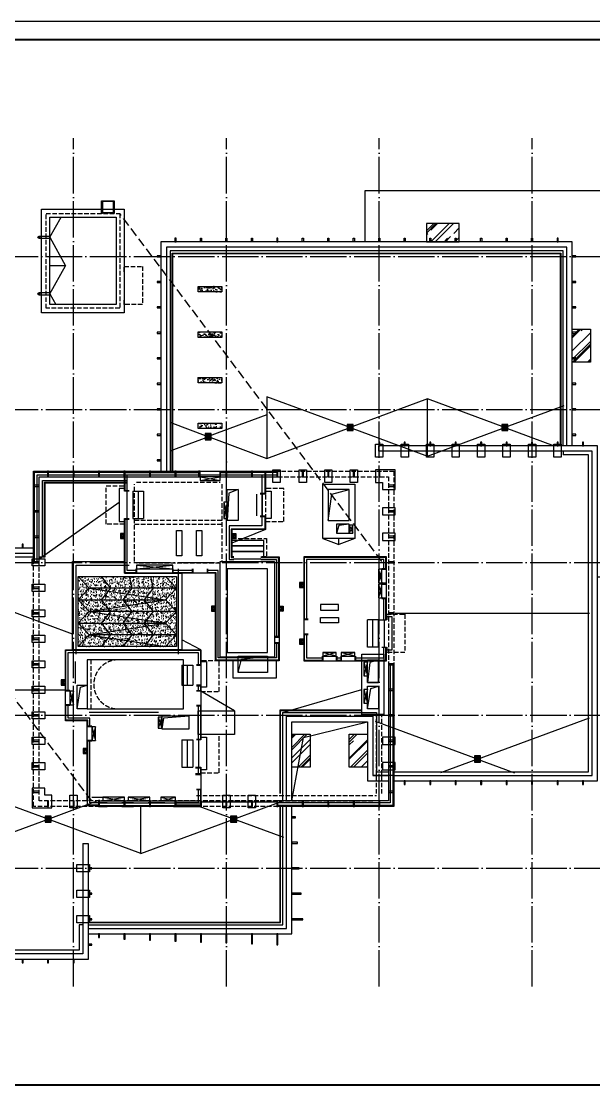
# Model space of a CAD drawing. Extents: x -186750 to 855523, y -12902 to 560425.
# Drawn here: x 13935 to 45377, y 284576 to 343500 of the extents above; entities that cross this region are included whole.
import ezdxf
from ezdxf.xclip import XClip

# ---------------------------------------------------------------- set-up
doc = ezdxf.new("R2010")
doc.units = 0
doc.header["$LTSCALE"] = 1000
doc.header["$MEASUREMENT"] = 0
doc.header["$XCLIPFRAME"] = 0
for name, pattern in [('10#楼幕墙$0$109-34 轴网$0$L1$0$$AUDIT_BAD_LTYPE1', [0]), ('10#楼幕墙$0$DASH', [0.35, 0.25, -0.1]), ('104-10 轴网$0$DOTE', [2.42, 2, -0.2, 0.02, -0.2]), ('X-104 8#10#平面$0$109-34 轴网$0$L1$0$$AUDIT_BAD_LTYPE1', [0]), ('X-104 8#10#平面$0$DASH', [0.35, 0.25, -0.1]), ('三跑梯-奇数F顶层$0$DASH', [0.35, 0.25, -0.1])]:
    doc.linetypes.add(name, pattern=pattern)
for name, color, linetype, plot in [('10#楼幕墙$0$04-不打印_辅助线', 165, 'Continuous', False), ('X-104 8#10#平面$0$04-不打印_辅助线', 165, 'Continuous', False), ('X-104 8#10#平面$0$DIM_MODI', 6, 'Continuous', False), ('三跑梯-奇数F顶层$0$04-不打印_辅助线', 165, 'Continuous', False)]:
    doc.layers.add(name, color=color, linetype=linetype, plot=plot)
for name, color, linetype in [('10#楼幕墙$0$10#楼幕墙$0$A-C_玻璃幕墙', 140, 'Continuous'), ('10#楼幕墙$0$A-C_玻璃幕墙', 140, 'Continuous'), ('10#楼幕墙$0$A-O_屋面', 252, 'Continuous'), ('10#楼幕墙$0$A-金属背板', 30, 'Continuous'), ('10#楼幕墙$0$EH_石材', 116, 'Continuous'), ('104-10 轴网$0$A_AXIS-轴线', 252, '104-10 轴网$0$DOTE'), ('X-104 8#10#平面$0$00-图签', 7, 'Continuous'), ('X-104 8#10#平面$0$00-图纸会审附图', 1, 'Continuous'), ('X-104 8#10#平面$0$01-标注_尺寸', 124, 'Continuous'), ('X-104 8#10#平面$0$05-填充_156', 156, 'Continuous'), ('X-104 8#10#平面$0$A-C_玻璃幕墙', 252, 'Continuous'), ('X-104 8#10#平面$0$A-E_栏杆', 252, 'Continuous'), ('X-104 8#10#平面$0$A-E_楼梯', 252, 'Continuous'), ('X-104 8#10#平面$0$A-O_分水线', 127, 'Continuous'), ('X-104 8#10#平面$0$A-O_屋面', 201, 'Continuous'), ('X-104 8#10#平面$0$A-O_散水', 134, 'Continuous'), ('X-104 8#10#平面$0$A-SUR_保温', 222, 'Continuous'), ('X-104 8#10#平面$0$A-SUR_看线', 252, 'Continuous'), ('X-104 8#10#平面$0$A-TECH_暖通', 162, 'Continuous'), ('X-104 8#10#平面$0$A-TECH_结构', 252, 'Continuous'), ('X-104 8#10#平面$0$A_STR-砌块墙', 121, 'Continuous'), ('X-104 8#10#平面$0$D_铝板', 181, 'Continuous'), ('X-104 8#10#平面$0$E-墙面分格', 252, 'Continuous'), ('X-104 8#10#平面$0$EH_玻璃', 252, 'Continuous'), ('X-104 8#10#平面$0$EH_石材', 116, 'Continuous'), ('X-104 8#10#平面$0$图例', 7, 'Continuous')]:
    doc.layers.add(name, color=color, linetype=linetype)
pattern_1 = [(230, (-1e-10, 59400), (-364.36934, 31.87817), [38.1, -419.1]), (175, (-1e-10, 59400), (70.48565, -382.1133), [30.48, -335.28]), (280.451, (-30.36, 59402.66), (-293.885, -350.23338), [32.38, -356.18]), (226.1842, (-1e-10, 59298.4), (-542.1581, 84.08466), [57.15, -628.65]), (276.6356, (-45.2, 59305.4), (-474.8085, -494.8511), [48.57, -534.27]), (171.184, (-1e-10, 59298.4), (-474.8092, -494.8502), [45.72, -502.92]), (201, (-50.8, 59323.8), (-303.22976, 204.53104), [38.1, -419.1]), (146, (-50.8, 59323.8), (-123.60406, -368.37593), [30.48, -335.28]), (251.4514, (-76.07, 59340.84), (-426.833, -163.8457), [32.38, -356.18]), (217.5, (-1e-10, 59400), (-6.177207, -169.11008), [0, -331.216, 0, -340.36, 0, -336.55]), (187.5, (-1e-10, 59400), (-133.63933, -200.36115), [0, -194.056, 0, -323.596, 0, -128.27]), (147.5, (113.28, 59400), (-271.18119, 11.45749), [0, -127, 0, -396.24, 0, -525.78]), (137.5, (164.08, 59400), (-296.25836, -50.85298), [0, -165.1, 0, -263.144, 0, -373.38])]

# ---------------------------------------------------------------- blocks, each defined once
blk = doc.blocks.new('*U441')
at = {"layer": '10#楼幕墙$0$10#楼幕墙$0$A-C_玻璃幕墙'}
blk.add_line((-25, -25), (25, 25), dxfattribs=at)
blk = doc.blocks.new('*U442')
at = {"layer": '10#楼幕墙$0$EH_石材', "color": 0, "linetype": 'ByBlock', "lineweight": -2, "transparency": 16777216}
for p in [(0, 0), (50, 0), (100, 0), (150, 0), (200, 0), (250, 0), (300, 0), (350, 0), (400, 0), (450, 0), (500, 0), (550, 0), (600, 0), (650, 0), (700, 0), (750, 0), (800, 0), (850, 0), (900, 0), (950, 0), (1000, 0), (1050, 0), (1100, 0), (1150, 0), (1200, 0), (1250, 0), (1300, 0)]:
    blk.add_blockref('*U441', p, dxfattribs=at)
blk = doc.blocks.new('*U443')
at = {"layer": '10#楼幕墙$0$10#楼幕墙$0$A-C_玻璃幕墙'}
blk.add_line((-25, -25), (25, 25), dxfattribs=at)
blk = doc.blocks.new('*U444')
at = {"layer": '10#楼幕墙$0$EH_石材', "color": 0, "linetype": 'ByBlock', "lineweight": -2, "transparency": 16777216}
for p in [(0, 0), (50, 0), (100, 0), (150, 0), (200, 0), (250, 0), (300, 0), (350, 0), (400, 0), (450, 0), (500, 0), (550, 0), (600, 0), (650, 0), (700, 0), (750, 0), (800, 0), (850, 0), (900, 0), (950, 0), (1000, 0), (1050, 0), (1100, 0), (1150, 0), (1200, 0), (1250, 0), (1300, 0)]:
    blk.add_blockref('*U443', p, dxfattribs=at)
blk = doc.blocks.new('*U445')
at = {"layer": '10#楼幕墙$0$10#楼幕墙$0$A-C_玻璃幕墙'}
blk.add_line((-25, -25), (25, 25), dxfattribs=at)
blk = doc.blocks.new('*U446')
at = {"layer": '10#楼幕墙$0$EH_石材', "color": 0, "linetype": 'ByBlock', "lineweight": -2, "transparency": 16777216}
for p in [(0, 0), (50, 0), (100, 0), (150, 0), (200, 0), (250, 0), (300, 0), (350, 0), (400, 0), (450, 0), (500, 0), (550, 0), (600, 0), (650, 0), (700, 0), (750, 0), (800, 0), (850, 0), (900, 0), (950, 0), (1000, 0), (1050, 0), (1100, 0), (1150, 0), (1200, 0), (1250, 0), (1300, 0)]:
    blk.add_blockref('*U445', p, dxfattribs=at)
blk = doc.blocks.new('10#楼幕墙')
at = {"layer": '10#楼幕墙$0$04-不打印_辅助线'}
blk.add_lwpolyline([(-18550, 284100), (65550, 284100), (65550, 343500), (-18550, 343500)], close=True, dxfattribs=at)
at = {"layer": '10#楼幕墙$0$10#楼幕墙$0$A-C_玻璃幕墙'}
for p, q in [((23830, 300400), (18228, 300400)), ((18230, 300450), (23798, 300450))]:
    blk.add_line(p, q, dxfattribs=at)
at = {"layer": '10#楼幕墙$0$A-C_玻璃幕墙'}
for p, q in [((24850, 318500), (24850, 318800)), ((24880, 318500), (24880, 318800)), ((18230, 300700), (23800, 300700)), ((18230, 300600), (23800, 300600)), ((18230, 300400), (18645, 300400)), ((19455, 300400), (20095, 300400))]:
    blk.add_line(p, q, dxfattribs=at)
for points in [[(22370, 331600), (22370, 331400), (22430, 331400), (22430, 331600)], [(23830, 331400), (23770, 331400), (23770, 331600), (23830, 331600)], [(25230, 331400), (25170, 331400), (25170, 331600), (25230, 331600)], [(26630, 331400), (26570, 331400), (26570, 331600), (26630, 331600)], [(28030, 331600), (27970, 331600), (27970, 331400), (28030, 331400)], [(29430, 331400), (29370, 331400), (29370, 331600), (29430, 331600)], [(30830, 331400), (30770, 331400), (30770, 331600), (30830, 331600)], [(32230, 331400), (32170, 331400), (32170, 331600), (32230, 331600)], [(33630, 331400), (33570, 331400), (33570, 331600), (33630, 331600)], [(35030, 331400), (34970, 331400), (34970, 331600), (35030, 331600)], [(36430, 331400), (36370, 331400), (36370, 331600), (36430, 331600)], [(37830, 331400), (37770, 331400), (37770, 331600), (37830, 331600)], [(39230, 331400), (39170, 331400), (39170, 331600), (39230, 331600)], [(40630, 331400), (40570, 331400), (40570, 331600), (40630, 331600)], [(42030, 331400), (41970, 331400), (41970, 331600), (42030, 331600)], [(43370, 331400), (43430, 331400), (43430, 331600), (43370, 331600)], [(21600, 330630), (21400, 330630), (21400, 330570), (21600, 330570)], [(44200, 330570), (44400, 330570), (44400, 330630), (44200, 330630)], [(21600, 329230), (21400, 329230), (21400, 329170), (21600, 329170)], [(44200, 329170), (44400, 329170), (44400, 329230), (44200, 329230)], [(21600, 327830), (21400, 327830), (21400, 327770), (21600, 327770)], [(44200, 327770), (44400, 327770), (44400, 327830), (44200, 327830)], [(21600, 326430), (21400, 326430), (21400, 326370), (21600, 326370)], [(44200, 326370), (44400, 326370), (44400, 326430), (44200, 326430)], [(21600, 325030), (21400, 325030), (21400, 324970), (21600, 324970)], [(44200, 324970), (44400, 324970), (44400, 325030), (44200, 325030)], [(21600, 323630), (21400, 323630), (21400, 323570), (21600, 323570)], [(44200, 323570), (44400, 323570), (44400, 323630), (44200, 323630)], [(21600, 322230), (21400, 322230), (21400, 322170), (21600, 322170)], [(44200, 322170), (44400, 322170), (44400, 322230), (44200, 322230)], [(21600, 320830), (21400, 320830), (21400, 320770), (21600, 320770)], [(44200, 320770), (44400, 320770), (44400, 320830), (44200, 320830)], [(33570, 320200), (33630, 320200), (33630, 320400), (33570, 320400)], [(34970, 320200), (35030, 320200), (35030, 320400), (34970, 320400)], [(36370, 320200), (36430, 320200), (36430, 320400), (36370, 320400)], [(37770, 320200), (37830, 320200), (37830, 320400), (37770, 320400)], [(39170, 320200), (39230, 320200), (39230, 320400), (39170, 320400)], [(40570, 320200), (40630, 320200), (40630, 320400), (40570, 320400)], [(41970, 320200), (42030, 320200), (42030, 320400), (41970, 320400)], [(43370, 320200), (43430, 320200), (43430, 320400), (43370, 320400)], [(44770, 320200), (44830, 320200), (44830, 320400), (44770, 320400)], [(21600, 319430), (21400, 319430), (21400, 319370), (21600, 319370)], [(15370, 318500), (15430, 318500), (15430, 318800), (15370, 318800)], [(16770, 318500), (16830, 318500), (16830, 318800), (16770, 318800)], [(18170, 318500), (18230, 318500), (18230, 318800), (18170, 318800)], [(19570, 318500), (19630, 318500), (19630, 318800), (19570, 318800)], [(20970, 318500), (21030, 318500), (21030, 318800), (20970, 318800)], [(22370, 318500), (22430, 318500), (22430, 318800), (22370, 318800)], [(23670, 318500), (23749, 318500), (23749, 318800), (23670, 318800)], [(25170, 318500), (25230, 318500), (25230, 318800), (25170, 318800)], [(26570, 318500), (26630, 318500), (26630, 318800), (26570, 318800)], [(27970, 318500), (28030, 318500), (28030, 318800), (27970, 318800)], [(29370, 318500), (29430, 318500), (29430, 318800), (29370, 318800)], [(30770, 318500), (30830, 318500), (30830, 318800), (30770, 318800)], [(32170, 318500), (32230, 318500), (32230, 318800), (32170, 318800)], [(33570, 318500), (33630, 318500), (33630, 318800), (33570, 318800)], [(14900, 317970), (14900, 318030), (14600, 318030), (14600, 317970)], [(34400, 317970), (34400, 318030), (34100, 318030), (34100, 317970)], [(14900, 316570), (14900, 316630), (14600, 316630), (14600, 316570)], [(34400, 316570), (34400, 316630), (34100, 316630), (34100, 316570)], [(14030, 314600), (14030, 314800), (13970, 314800), (13970, 314600)], [(14900, 315170), (14900, 315230), (14600, 315230), (14600, 315170)], [(34400, 315170), (34400, 315230), (34100, 315230), (34100, 315170)], [(14900, 313770), (14900, 313830), (14600, 313830), (14600, 313770)], [(34400, 313770), (34400, 313830), (34100, 313830), (34100, 313770)], [(14900, 312370), (14900, 312430), (14600, 312430), (14600, 312370)], [(14900, 310970), (14900, 311030), (14600, 311030), (14600, 310970)], [(34400, 310970), (34400, 311030), (34100, 311030), (34100, 310970)], [(14900, 309570), (14900, 309630), (14600, 309630), (14600, 309570)], [(14900, 308170), (14900, 308230), (14600, 308230), (14600, 308170)], [(34400, 308170), (34400, 308230), (34100, 308230), (34100, 308170)], [(14900, 306770), (14900, 306830), (14600, 306830), (14600, 306770)], [(34400, 306770), (34400, 306830), (34100, 306830), (34100, 306770)], [(14900, 305370), (14900, 305430), (14600, 305430), (14600, 305370)], [(34400, 305370), (34400, 305430), (34100, 305430), (34100, 305370)], [(14900, 303970), (14900, 304030), (14600, 304030), (14600, 303970)], [(34400, 303970), (34400, 304030), (34100, 304030), (34100, 303970)], [(14900, 302570), (14900, 302630), (14600, 302630), (14600, 302570)], [(34400, 302570), (34400, 302630), (34100, 302630), (34100, 302570)], [(34970, 301600), (35030, 301600), (35030, 301800), (34970, 301800)], [(36370, 301600), (36430, 301600), (36430, 301800), (36370, 301800)], [(37770, 301600), (37830, 301600), (37830, 301800), (37770, 301800)], [(39170, 301600), (39230, 301600), (39230, 301800), (39170, 301800)], [(40570, 301600), (40630, 301600), (40630, 301800), (40570, 301800)], [(41970, 301600), (42030, 301600), (42030, 301800), (41970, 301800)], [(43370, 301600), (43430, 301600), (43430, 301800), (43370, 301800)], [(44770, 301600), (44830, 301600), (44830, 301800), (44770, 301800)], [(14900, 301170), (14900, 301230), (14600, 301230), (14600, 301170)], [(34400, 301170), (34400, 301230), (34100, 301230), (34100, 301170)], [(15370, 300400), (15430, 300400), (15430, 300700), (15370, 300700)], [(16770, 300400), (16830, 300400), (16830, 300700), (16770, 300700)], [(18170, 300400), (18230, 300400), (18230, 300700), (18170, 300700)], [(19570, 300400), (19630, 300400), (19630, 300700), (19570, 300700)], [(20970, 300400), (21030, 300400), (21030, 300700), (20970, 300700)], [(22370, 300400), (22430, 300400), (22430, 300700), (22370, 300700)], [(23770, 300400), (23830, 300400), (23830, 300700), (23770, 300700)], [(25170, 300400), (25230, 300400), (25230, 300700), (25170, 300700)], [(26570, 300400), (26630, 300400), (26630, 300700), (26570, 300700)], [(27970, 300400), (28030, 300400), (28030, 300700), (27970, 300700)], [(29370, 300400), (29430, 300400), (29430, 300700), (29370, 300700)], [(30770, 300400), (30830, 300400), (30830, 300700), (30770, 300700)], [(32170, 300400), (32230, 300400), (32230, 300700), (32170, 300700)], [(33569, 300400), (33629, 300400), (33629, 300700), (33569, 300700)], [(28800, 299770), (29000, 299770), (29000, 299830), (28800, 299830)], [(28800, 298370), (29100, 298370), (29100, 298430), (28800, 298430)], [(17600, 296970), (17800, 296970), (17800, 297030), (17600, 297030)], [(28800, 296970), (29200, 296970), (29200, 297030), (28800, 297030)], [(17600, 295570), (17800, 295570), (17800, 295630), (17600, 295630)], [(28800, 295570), (29300, 295570), (29300, 295630), (28800, 295630)], [(17600, 294170), (17800, 294170), (17800, 294230), (17600, 294230)], [(28800, 294170), (29400, 294170), (29400, 294230), (28800, 294230)], [(18170, 293200), (18230, 293200), (18230, 293400), (18170, 293400)], [(19570, 293100), (19630, 293100), (19630, 293400), (19570, 293400)], [(20970, 293050), (21030, 293050), (21030, 293400), (20970, 293400)], [(22370, 293000), (22430, 293000), (22430, 293400), (22370, 293400)], [(23770, 292950), (23830, 292950), (23830, 293400), (23770, 293400)], [(25170, 292900), (25230, 292900), (25230, 293400), (25170, 293400)], [(26570, 292850), (26630, 292850), (26630, 293400), (26570, 293400)], [(27970, 292800), (28030, 292800), (28030, 293400), (27970, 293400)], [(17600, 292770), (17800, 292770), (17800, 292830), (17600, 292830)], [(14030, 291800), (14030, 292000), (13970, 292000), (13970, 291800)], [(15430, 291800), (15430, 292000), (15370, 292000), (15370, 291800)], [(16830, 291800), (16830, 292000), (16770, 292000), (16770, 291800)]]:
    blk.add_lwpolyline(points, close=True, dxfattribs=at)
for points in [[(14600, 313770), (14600, 318800), (27970, 318800)], [(14650, 313770), (14650, 318750), (23670, 318750)], [(14800, 313770), (14800, 318600), (23670, 318600)], [(14900, 313770), (14900, 318500), (23720, 318500)], [(24880, 318750), (27970, 318750)], [(24880, 318600), (27970, 318600)], [(24880, 318500), (27970, 318500)], [(34400, 308170), (34400, 300400), (28030, 300400)], [(34350, 308170), (34350, 300450), (28030, 300450)], [(34200, 308170), (34200, 300600), (28030, 300600)], [(34100, 308170), (34100, 300700), (28030, 300700)]]:
    blk.add_lwpolyline(points, dxfattribs=at)
at = {"layer": '10#楼幕墙$0$A-C_玻璃幕墙', "linetype": '10#楼幕墙$0$DASH'}
for points in [[(23670, 318800), (34400, 318800), (34400, 308170)], [(23670, 318500), (23720, 318500)], [(24880, 318500), (34100, 318500), (34100, 308170)], [(28030, 300400), (14600, 300400), (14600, 313770)], [(28030, 300700), (14900, 300700), (14900, 313770)]]:
    blk.add_lwpolyline(points, dxfattribs=at)
at = {"layer": '10#楼幕墙$0$A-O_屋面'}
for p, q in [((33570, 319900), (33570, 320200)), ((43700, 319900), (43700, 319700)), ((17300, 298360), (17600, 298360))]:
    blk.add_line(p, q, dxfattribs=at)
for points in [[(44200, 320200), (44200, 331400), (21600, 331400), (21600, 318800)], [(43900, 320200), (43900, 331100), (21900, 331100), (21900, 318800)], [(43700, 320200), (43700, 330900), (22100, 330900), (22100, 318800)], [(34400, 301800), (45600, 301800), (45600, 320200), (33570, 320200)], [(34400, 302100), (45300, 302100), (45300, 319900), (33570, 319900)], [(34400, 302300), (45100, 302300), (45100, 319700), (43700, 319700)], [(17600, 298360), (17600, 292000), (-800, 292000), (-800, 314600), (14600, 314600)], [(17300, 298360), (17300, 292300), (-500, 292300), (-500, 314300), (14600, 314300)], [(17300, 293900), (17100, 293900), (17100, 292500), (-300, 292500), (-300, 314100), (14600, 314100)], [(28300, 300700), (28300, 305550), (33450, 305550), (33450, 302300), (34100, 302300)], [(28500, 300700), (28500, 305350), (33250, 305350), (33250, 302100), (34100, 302100)], [(28800, 300700), (28800, 305050), (32950, 305050), (32950, 301800), (34100, 301800)], [(17600, 293400), (28800, 293400), (28800, 300400)], [(17600, 293700), (28500, 293700), (28500, 300400)], [(17600, 293900), (28300, 293900), (28300, 300400)]]:
    blk.add_lwpolyline(points, dxfattribs=at)
at = {"layer": '10#楼幕墙$0$A-金属背板'}
for points in [[(19630, 318730), (20970, 318730), (20970, 318750), (19630, 318750)], [(21030, 318730), (22370, 318730), (22370, 318750), (21030, 318750)], [(22430, 318730), (23670, 318730), (23670, 318750), (22430, 318750)], [(24880, 318730), (25170, 318730), (25170, 318750), (24880, 318750)], [(25230, 318730), (26570, 318730), (26570, 318750), (25230, 318750)], [(26630, 318750), (27350, 318750), (27350, 318500), (27330, 318500), (27330, 318730), (26630, 318730)], [(17550, 300700), (17550, 300450), (18170, 300450), (18170, 300470), (17570, 300470), (17570, 300700)], [(22430, 300450), (23770, 300450), (23770, 300470), (22430, 300470)]]:
    blk.add_lwpolyline(points, close=True, dxfattribs=at)
at = {"layer": '10#楼幕墙$0$EH_石材', "color": 1, "linetype": '10#楼幕墙$0$109-34 轴网$0$L1$0$$AUDIT_BAD_LTYPE1'}
for name, p in [('*U442', (18253, 300425)), ('*U444', (19653, 300425)), ('*U446', (21053, 300425))]:
    blk.add_blockref(name, p, dxfattribs=at)
blk = doc.blocks.new('104-10 轴网')
at = {"layer": '104-10 轴网$0$A_AXIS-轴线', "linetype": '104-10 轴网$0$DOTE'}
for p, q in [((16800, -6500), (16800, 40100)), ((25200, -6500), (25200, 40100)), ((33600, -6500), (33600, 40100)), ((42000, -6500), (42000, 40100)), ((-6500, 33600), (48500, 33600)), ((-6500, 25200), (48500, 25200)), ((-6500, 16800), (48500, 16800)), ((-6500, 8400), (48500, 8400)), ((-6500, 0), (48500, 0))]:
    blk.add_line(p, q, dxfattribs=at)
at = {"layer": 'Defpoints'}
blk.add_lwpolyline([(-16050, 45500), (58050, 45500), (58050, -11900), (-16050, -11900)], close=True, dxfattribs=at)
blk = doc.blocks.new('X-104 8#10#平面$0$天窗')
at = {"layer": 'X-104 8#10#平面$0$A-C_玻璃幕墙'}
for p, q in [((1263, 5280), (1263, 480)), ((2550, 5280), (2550, 480)), ((3837, 5280), (3837, 480)), ((1263, 480), (1907, 4680)), ((1907, -120), (1907, 4680)), ((2550, 480), (1907, 4680)), ((2550, 480), (3193, 4680)), ((3193, -120), (3193, 4680)), ((3837, 480), (3193, 4680)), ((3837, 480), (4480, 4680))]:
    blk.add_line(p, q, dxfattribs=at)
blk.add_lwpolyline([(620, 5280), (4480, 5280), (4480, -120), (620, -120), (620, 2310), (620, 2310)], close=True, dxfattribs=at)
for points in [[(620, 4680), (1263, 5280), (1907, 4680)], [(1907, 4680), (2550, 5280), (3193, 4680)], [(3193, 4680), (3837, 5280), (4480, 4680)], [(620, -120), (1263, 480), (1907, -120)], [(1907, -120), (2550, 480), (3193, -120)], [(3193, -120), (3837, 480), (4480, -120)]]:
    blk.add_lwpolyline(points, dxfattribs=at)
at = {"layer": 'X-104 8#10#平面$0$D_铝板'}
blk.add_lwpolyline([(450, 5580), (4650, 5580), (4650, -420), (-200, -420), (-200, 2430), (450, 2430), (450, 5580)], dxfattribs=at)
at = {"layer": 'X-104 8#10#平面$0$DIM_MODI', "color": 2, "linetype": 'X-104 8#10#平面$0$109-34 轴网$0$L1$0$$AUDIT_BAD_LTYPE1'}
for p in [(1263, 5280), (1907, 5280), (2550, 5280), (3193, 5280), (3837, 5280)]:
    blk.add_point(p, dxfattribs=at)
at = {"layer": 'X-104 8#10#平面$0$E-墙面分格'}
for points in [[(620, 3861), (1263, 4005), (1907, 3505)], [(1907, 3505), (2550, 4005), (3193, 3505)], [(3193, 3505), (3837, 4005), (4480, 3505)], [(620, 2686), (1263, 2830), (1907, 2330)], [(1907, 2330), (2550, 2830), (3193, 2330)], [(3193, 2330), (3837, 2830), (4480, 2330)], [(620, 1155), (1263, 1655), (1907, 1155)], [(1907, 1155), (2550, 1655), (3193, 1155)], [(3193, 1155), (3837, 1655), (4480, 1155)]]:
    blk.add_lwpolyline(points, dxfattribs=at)
blk = doc.blocks.new('三跑梯-奇数F顶层')
at = {"color": 8, "linetype": '三跑梯-奇数F顶层$0$DASH'}
blk.add_arc((1350, 1710), 1350, 180, 0, dxfattribs=at)
at = {"layer": '三跑梯-奇数F顶层$0$04-不打印_辅助线', "linetype": '三跑梯-奇数F顶层$0$DASH'}
blk.add_line((0, 200), (2700, 200), dxfattribs=at)
at = {"layer": '三跑梯-奇数F顶层$0$04-不打印_辅助线'}
blk.add_lwpolyline([(2700, 5300), (0, 5300), (0, 0), (2700, 0)], close=True, dxfattribs=at)
blk = doc.blocks.new('X-104 8#10#平面$0$fdghdgfh')
at = {"layer": 'X-104 8#10#平面$0$EH_玻璃'}
h = blk.add_hatch(dxfattribs=at)
h.set_pattern_fill('AR-RROOF', color=256, scale=600, angle=135)
h.set_pattern_definition([(135, (42800, -184500), (-1724.2092, 646.5784), [11430, -1524, 3810, -762]), (135, (41814, -184052.8), (-177.809, -1255.44), [2286, -251.46, 4572, -571.5]), (135, (42072.6, -184688.6), (-3162.8462, 2440.8336), [6096, -1066.8, 3048, -762])])
h.paths.add_polyline_path([(-1000, 900), (-1000, -900), (0, -900), (0, 900)])
at = {"layer": 'X-104 8#10#平面$0$A-C_玻璃幕墙'}
blk.add_lwpolyline([(-1000, 900), (-1000, -900), (0, -900), (0, 900)], close=True, dxfattribs=at)
blk = doc.blocks.new('X-104 8#10#平面$0$jtkjuyriuy')
h = blk.add_hatch()
h.set_pattern_fill('ANSI31', color=8, scale=30, angle=45)
h.set_pattern_definition([(90, (0, 0), (-47.625, 1e-14), [])])
h.paths.add_polyline_path([(-138, 138), (138, 138), (138, -138), (-138, -138)])
for points in [[(-168, 168), (168, 168), (168, -168), (-168, -168)], [(-138, 138), (138, 138), (138, -138), (-138, -138)]]:
    blk.add_lwpolyline(points, close=True)
at = {"layer": 'X-104 8#10#平面$0$04-不打印_辅助线'}
for p, q in [((-168, 0), (168, 0)), ((0, 168), (0, -168))]:
    blk.add_line(p, q, dxfattribs=at)
blk = doc.blocks.new('*U259')
for p, q in [((1100, 500), (0, 500)), ((0, 500), (0, -100)), ((1100, 200), (0, 200)), ((1100, 500), (1100, -100)), ((1100, -100), (0, -100))]:
    blk.add_line(p, q)
blk = doc.blocks.new('X-104 8#10#平面$0$uyrii7ur')
at = {"layer": 'X-104 8#10#平面$0$A-TECH_结构', "linetype": 'X-104 8#10#平面$0$109-34 轴网$0$L1$0$$AUDIT_BAD_LTYPE1'}
for points in [[(25250, 20800), (25850, 20800), (25850, 19100), (25250, 19100)], [(30800, 19100), (31950, 19100), (31950, 20800), (30800, 20800)], [(31250, 18400), (31950, 18400), (31950, 18900), (31250, 18900)], [(27450, 10750), (25850, 10750), (25850, 11650), (27450, 11650)], [(33550, 10200), (32950, 10200), (32950, 11450), (33550, 11450)], [(33550, 8750), (32950, 8750), (32950, 10000), (33550, 10000)], [(21650, 7650), (23150, 7650), (23150, 8350), (21650, 8350)]]:
    blk.add_lwpolyline(points, close=True, dxfattribs=at)
for points in [[(25850, 20800), (25335, 20603), (25250, 19100)], [(25850, 10750), (26037, 11474), (27450, 11650)], [(33550, 10200), (33550, 11450), (33079, 11291), (32950, 10200), (33550, 10200)], [(23150, 8350), (21746, 8244), (21650, 7650)]]:
    blk.add_lwpolyline(points, dxfattribs=at)
at = {"layer": 'X-104 8#10#平面$0$A-TECH_结构'}
for points in [[(30800, 19100), (30995, 20538), (31950, 20800)], [(31950, 18900), (31381, 18817), (31250, 18400)]]:
    blk.add_lwpolyline(points, dxfattribs=at)
for points in [[(17550, 10050), (17550, 8750), (17000, 8750), (17181, 9940)], [(17550, 8750), (17000, 8750), (17000, 10050), (17550, 10050)], [(33550, 10000), (33550, 8750), (32950, 8750), (33138, 9881)]]:
    blk.add_lwpolyline(points, close=True, dxfattribs=at)
blk = doc.blocks.new('*U261')
for p, q in [((1500, 500), (0, 500)), ((0, 500), (0, -100)), ((1500, 200), (0, 200)), ((1500, 500), (1500, -100)), ((1500, -100), (0, -100))]:
    blk.add_line(p, q)
blk = doc.blocks.new('X-104 8#10#平面$0$A$C6C68079C')
at = {"layer": 'X-104 8#10#平面$0$图例'}
for p, q in [((91, 87), (145, 141)), ((91, -87), (145, -137))]:
    blk.add_line(p, q, dxfattribs=at)
for points in [[(-80, -137), (-80, 141), (145, 141), (145, -137)], [(-80, -87), (-80, 87), (91, 87), (91, -87)]]:
    blk.add_lwpolyline(points, close=True, dxfattribs=at)
at = {"layer": 'X-104 8#10#平面$0$图例', "color": 6}
blk.add_circle((0, 0), 50, dxfattribs=at)
blk = doc.blocks.new('X-104 8#10#平面$0$mqjc')
blk.add_lwpolyline([(0, 200), (700, 200), (700, -200), (0, -200)], close=True)
blk = doc.blocks.new('X-104 8#10#平面$0$fdgdfg')
at = {"layer": 'X-104 8#10#平面$0$A-O_散水'}
for points in [[(18880, 18560), (18880, 17860), (19260, 17860), (19260, 17480), (19960, 17480), (19960, 18560)], [(1080, 0), (1080, 700), (700, 700), (700, 1080), (0, 1080), (0, 0)]]:
    blk.add_lwpolyline(points, close=True, dxfattribs=at)
at = {"layer": 'X-104 8#10#平面$0$A-O_散水', "rotation": 90}
for p in [(19080, 19260), (20480, 19260), (21880, 19260), (23280, 19260), (24680, 19260), (26080, 19260), (27480, 19260), (28880, 19260), (13430, 17860), (14880, 17860), (16280, 17860), (17680, 17860), (2280, 0), (10680, 0), (12080, 0)]:
    blk.add_blockref('X-104 8#10#平面$0$mqjc', p, dxfattribs=at)
at = {"layer": 'X-104 8#10#平面$0$A-O_散水', "xscale": -1, "rotation": 359.9999999999999}
for p in [(19960, 16280), (19960, 14880), (19960, 3680), (19960, 2280)]:
    blk.add_blockref('X-104 8#10#平面$0$mqjc', p, dxfattribs=at)
at = {"layer": 'X-104 8#10#平面$0$A-O_散水'}
for p in [(0, 13480), (0, 12080), (0, 10680), (0, 9280), (0, 7880), (0, 6480), (0, 5080), (0, 3680), (0, 2280), (2460, -3320), (2460, -4720), (2460, -6120)]:
    blk.add_blockref('X-104 8#10#平面$0$mqjc', p, dxfattribs=at)
blk = doc.blocks.new('X-104 8#10#平面$0$harehas')
for p, q in [((0, 185), (600, 185)), ((0, 165), (600, 165)), ((0, -465), (600, -465)), ((0, -485), (600, -485))]:
    blk.add_line(p, q)
for points in [[(-50, 200), (-50, -500), (0, -500), (0, 200)], [(600, 200), (600, -500), (650, -500), (650, 200)]]:
    blk.add_lwpolyline(points, close=True)
blk = doc.blocks.new('*U285')
at = {"linetype": 'X-104 8#10#平面$0$109-34 轴网$0$L1$0$$AUDIT_BAD_LTYPE1'}
for p, q in [((0, -200), (1200, 0)), ((0, 0), (1200, -200))]:
    blk.add_line(p, q, dxfattribs=at)
blk.add_lwpolyline([(0, -200), (1200, -200), (1200, 0), (0, 0)], close=True, dxfattribs=at)
blk = doc.blocks.new('*U273')
at = {"linetype": 'X-104 8#10#平面$0$109-34 轴网$0$L1$0$$AUDIT_BAD_LTYPE1'}
for p, q in [((0, -200), (750, 0)), ((0, 0), (750, -200))]:
    blk.add_line(p, q, dxfattribs=at)
blk.add_lwpolyline([(0, -200), (750, -200), (750, 0), (0, 0)], close=True, dxfattribs=at)
blk = doc.blocks.new('*U274')
at = {"linetype": 'X-104 8#10#平面$0$109-34 轴网$0$L1$0$$AUDIT_BAD_LTYPE1'}
for p, q in [((0, -200), (602, 0)), ((0, 0), (602, -200))]:
    blk.add_line(p, q, dxfattribs=at)
blk.add_lwpolyline([(0, -200), (602, -200), (602, 0), (0, 0)], close=True, dxfattribs=at)
blk = doc.blocks.new('*U275')
at = {"linetype": 'X-104 8#10#平面$0$109-34 轴网$0$L1$0$$AUDIT_BAD_LTYPE1'}
for p, q in [((0, -200), (450, 0)), ((0, 0), (450, -200))]:
    blk.add_line(p, q, dxfattribs=at)
blk.add_lwpolyline([(0, -200), (450, -200), (450, 0), (0, 0)], close=True, dxfattribs=at)
blk = doc.blocks.new('X-104 8#10#平面$0$111111111')
at = {"linetype": 'X-104 8#10#平面$0$109-34 轴网$0$L1$0$$AUDIT_BAD_LTYPE1'}
for p, q in [((0, -200), (900, 0)), ((0, 0), (900, -200))]:
    blk.add_line(p, q, dxfattribs=at)
blk.add_lwpolyline([(0, -200), (900, -200), (900, 0), (0, 0)], close=True, dxfattribs=at)
blk = doc.blocks.new('*U277')
at = {"linetype": 'X-104 8#10#平面$0$109-34 轴网$0$L1$0$$AUDIT_BAD_LTYPE1'}
for p, q in [((0, -200), (1100, 0)), ((0, 0), (1100, -200))]:
    blk.add_line(p, q, dxfattribs=at)
blk.add_lwpolyline([(0, -200), (1100, -200), (1100, 0), (0, 0)], close=True, dxfattribs=at)
blk = doc.blocks.new('*U278')
at = {"linetype": 'X-104 8#10#平面$0$109-34 轴网$0$L1$0$$AUDIT_BAD_LTYPE1'}
for p, q in [((0, -200), (2000, 0)), ((0, 0), (2000, -200))]:
    blk.add_line(p, q, dxfattribs=at)
blk.add_lwpolyline([(0, -200), (2000, -200), (2000, 0), (0, 0)], close=True, dxfattribs=at)
blk = doc.blocks.new('*U284')
at = {"linetype": 'X-104 8#10#平面$0$109-34 轴网$0$L1$0$$AUDIT_BAD_LTYPE1'}
for p, q in [((0, -200), (800, 0)), ((0, 0), (800, -200))]:
    blk.add_line(p, q, dxfattribs=at)
blk.add_lwpolyline([(0, -200), (800, -200), (800, 0), (0, 0)], close=True, dxfattribs=at)
blk = doc.blocks.new('X-104 8#10#平面')
at = {"linetype": 'X-104 8#10#平面$0$109-34 轴网$0$L1$0$$AUDIT_BAD_LTYPE1'}
h = blk.add_hatch(dxfattribs=at)
h.set_pattern_fill('AR-CONC', color=18, scale=200, angle=-180)
h.set_pattern_definition(pattern_1)
h.paths.add_polyline_path([(24950, 328950), (24950, 328650), (23650, 328650), (23650, 328950)])
h = blk.add_hatch(dxfattribs=at)
h.set_pattern_fill('AR-CONC', color=18, scale=200, angle=-180)
h.set_pattern_definition(pattern_1)
h.paths.add_polyline_path([(24950, 326450), (24950, 326150), (23650, 326150), (23650, 326450)])
h = blk.add_hatch(dxfattribs=at)
h.set_pattern_fill('AR-CONC', color=18, scale=200, angle=-180)
h.set_pattern_definition(pattern_1)
h.paths.add_polyline_path([(24950, 323950), (24950, 323650), (23650, 323650), (23650, 323950)])
h = blk.add_hatch(dxfattribs=at)
h.set_pattern_fill('AR-CONC', color=18, scale=200, angle=-180)
h.set_pattern_definition(pattern_1)
h.paths.add_polyline_path([(24950, 321450), (24950, 321150), (23650, 321150), (23650, 321450)])
at = {"layer": 'X-104 8#10#平面$0$05-填充_156'}
h = blk.add_hatch(dxfattribs=at)
h.set_pattern_fill('AR-CONC', color=18, scale=200)
h.set_pattern_definition([(50, (1e-10, 59400), (364.36934, -31.87817), [38.1, -419.1]), (355, (1e-10, 59400), (-70.48565, 382.1133), [30.48, -335.28]), (100.451, (30.36, 59397.34), (293.885, 350.2334), [32.38, -356.18]), (46.1842, (1e-10, 59501.6), (542.1581, -84.08466), [57.15, -628.65]), (96.6356, (45.2, 59494.6), (474.8085, 494.8511), [48.57, -534.27]), (351.184, (1e-10, 59501.6), (474.8092, 494.8502), [45.72, -502.92]), (21, (50.8, 59476.2), (303.22976, -204.53104), [38.1, -419.1]), (326, (50.8, 59476.2), (123.60406, 368.37593), [30.48, -335.28]), (71.4514, (76.07, 59459.16), (426.833, 163.8457), [32.38, -356.18]), (37.5, (1e-10, 59400), (6.177207, 169.11008), [0, -331.216, 0, -340.36, 0, -336.55]), (7.5, (1e-10, 59400), (133.63933, 200.36115), [0, -194.056, 0, -323.596, 0, -128.27]), (327.5, (-113.28, 59400), (271.18119, -11.45749), [0, -127, 0, -396.24, 0, -525.78]), (317.5, (-164.08, 59400), (296.25836, 50.85298), [0, -165.1, 0, -263.144, 0, -373.38])])
h.paths.add_polyline_path([(17050, 313030), (22450, 313030), (22450, 309170), (17050, 309170)])
at = {"elevation": 2600}
for points in [[(24950, 328950), (24950, 328650), (23650, 328650), (23650, 328950)], [(24950, 326450), (24950, 326150), (23650, 326150), (23650, 326450)], [(24950, 323950), (24950, 323650), (23650, 323650), (23650, 323950)], [(24950, 321450), (24950, 321150), (23650, 321150), (23650, 321450)]]:
    blk.add_lwpolyline(points, close=True, dxfattribs=at)
for points in [[(30365, 311178), (31365, 311178), (31365, 311478), (30365, 311478)], [(30365, 310778), (31365, 310778), (31365, 310478), (30365, 310478)]]:
    blk.add_lwpolyline(points, close=True)
at = {"layer": 'X-104 8#10#平面$0$00-图签'}
blk.add_lwpolyline([(-18550, 284100), (65550, 284100), (65550, 343500), (-18550, 343500)], close=True, dxfattribs=at)
at = {"layer": 'X-104 8#10#平面$0$00-图签', "const_width": 100}
blk.add_lwpolyline([(-16050, 285100), (64550, 285100), (64550, 342500), (-16050, 342500)], close=True, dxfattribs=at)
at = {"layer": 'X-104 8#10#平面$0$00-图纸会审附图', "linetype": 'X-104 8#10#平面$0$109-34 轴网$0$L1$0$$AUDIT_BAD_LTYPE1'}
blk.add_line((17800, 300900), (18400, 300900), dxfattribs=at)
at = {"layer": 'X-104 8#10#平面$0$01-标注_尺寸', "linetype": 'X-104 8#10#平面$0$109-34 轴网$0$L1$0$$AUDIT_BAD_LTYPE1'}
blk.add_line((23749, 318500), (23749, 318800), dxfattribs=at)
at = {"layer": 'X-104 8#10#平面$0$04-不打印_辅助线', "linetype": 'X-104 8#10#平面$0$109-34 轴网$0$L1$0$$AUDIT_BAD_LTYPE1'}
for points in [[(24850, 313850), (27850, 313850), (27850, 308600), (24850, 308600)], [(25250, 308850), (27450, 308850), (27450, 313450), (25250, 313450)]]:
    blk.add_lwpolyline(points, close=True, dxfattribs=at)
at = {"layer": 'X-104 8#10#平面$0$05-填充_156', "color": 18}
blk.add_lwpolyline([(17050, 313030), (22450, 313030), (22450, 309170), (17050, 309170)], close=True, dxfattribs=at)
at = {"layer": 'X-104 8#10#平面$0$A-C_玻璃幕墙', "linetype": 'X-104 8#10#平面$0$109-34 轴网$0$L1$0$$AUDIT_BAD_LTYPE1'}
for p, q in [((18230, 300600), (18675, 300600)), ((19425, 300600), (20125, 300600)), ((20875, 300600), (21730, 300600)), ((22290, 300600), (23770, 300600)), ((22290, 300400), (23770, 300400))]:
    blk.add_line(p, q, dxfattribs=at)
at = {"layer": 'X-104 8#10#平面$0$A-E_栏杆', "linetype": 'X-104 8#10#平面$0$109-34 轴网$0$L1$0$$AUDIT_BAD_LTYPE1'}
for points in [[(22220, 318800), (22220, 330780), (43580, 330780), (43580, 320200)], [(22250, 318800), (22250, 330750), (43550, 330750), (43550, 320200)], [(15100, 314130), (15200, 314130), (15200, 318200), (19750, 318200)], [(15100, 314100), (15230, 314100), (15230, 318170), (19750, 318170)], [(28150, 301100), (28150, 305700), (32650, 305700)], [(28180, 301100), (28180, 305670), (32650, 305670)], [(17600, 294050), (28150, 294050), (28150, 300400)], [(17600, 294020), (28180, 294020), (28180, 300400)]]:
    blk.add_lwpolyline(points, dxfattribs=at)
at = {"layer": 'X-104 8#10#平面$0$A-E_楼梯'}
for p, q in [((19730, 317700), (19730, 316237)), ((26850, 317550), (26850, 316350)), ((27170, 317550), (27170, 316350)), ((27100, 313970), (25600, 313970)), ((33870, 310650), (33870, 309150)), ((21460, 305550), (17650, 305550)), ((23670, 304050), (23670, 302550))]:
    blk.add_line(p, q, dxfattribs=at)
for points in [[(19600, 317700), (19600, 317850), (19300, 317850), (19300, 316050), (19600, 316050), (19600, 316200)], [(27350, 317700), (27650, 317700), (27650, 316200), (27350, 316200)], [(27100, 314100), (27250, 314100), (27250, 314400), (25500, 314400), (25500, 314100), (25600, 314100)], [(34011, 309150), (34011, 309000), (34311, 309000), (34311, 310800), (34011, 310800), (34011, 310650)], [(23800, 308350), (24100, 308350), (24100, 306950), (23800, 306950)], [(23800, 304200), (24100, 304200), (24100, 302400), (23800, 302400)]]:
    blk.add_lwpolyline(points, dxfattribs=at)
for points in [[(27250, 315000), (25500, 315000), (25500, 314700), (27250, 314700)], [(27250, 314700), (25500, 314700), (25500, 314400), (27250, 314400)]]:
    blk.add_lwpolyline(points, close=True, dxfattribs=at)
at = {"layer": 'X-104 8#10#平面$0$A-O_分水线'}
for p, q in [((15489, 331648), (16121, 332750)), ((15489, 331648), (16365, 330076)), ((15489, 328548), (16365, 330076)), ((16365, 330076), (15489, 330076)), ((15489, 328548), (15822, 327950)), ((43750, 322400), (40500, 321200)), ((40500, 321200), (43209, 320200)), ((14900, 314000), (19300, 317107)), ((30500, 315102), (31375, 314778)), ((32250, 315102), (31375, 314778)), ((31375, 314778), (31375, 315100)), ((16750, 309859), (7700, 313200)), ((34480, 311000), (45150, 311000)), ((23800, 309000), (22750, 309547)), ((-350, 306800), (16350, 306800)), ((25650, 305650), (23800, 306720)), ((28300, 305550), (32650, 306826)), ((39000, 303000), (45150, 305270)), ((39000, 303000), (33400, 305067)), ((39000, 303000), (36968, 302250)), ((39000, 303000), (41032, 302250)), ((15400, 299700), (9400, 301915)), ((15400, 299700), (18250, 300752)), ((25600, 299700), (28350, 300715)), ((25600, 299700), (23704, 300400)), ((9400, 297485), (15400, 299700)), ((20500, 297817), (15400, 299700)), ((20500, 297817), (25600, 299700)), ((28350, 298685), (25600, 299700))]:
    blk.add_line(p, q, dxfattribs=at)
at = {"layer": 'X-104 8#10#平面$0$A-O_分水线', "linetype": 'X-104 8#10#平面$0$109-34 轴网$0$L1$0$$AUDIT_BAD_LTYPE1'}
for p, q in [((36250, 319631), (36250, 322769)), ((25200, 318500), (25200, 319875)), ((27350, 315600), (25500, 314850)), ((20500, 297817), (20500, 300400))]:
    blk.add_line(p, q, dxfattribs=at)
at = {"layer": 'X-104 8#10#平面$0$A-O_分水线'}
for points in [[(14889, 331598), (15489, 331598), (15489, 331698), (14889, 331698)], [(14889, 328498), (15489, 328498), (15489, 328598), (14889, 328598)]]:
    blk.add_lwpolyline(points, close=True, dxfattribs=at)
for points in [[(27423, 321896), (24192, 320703), (27423, 319510), (32000, 321200), (27423, 322890), (27423, 319510)], [(32000, 321200), (36250, 319631), (40500, 321200), (36250, 322769), (32000, 321200)], [(22100, 319925), (24200, 320700), (22100, 321475)]]:
    blk.add_lwpolyline(points, dxfattribs=at)
for centre in [(14889, 331648), (14889, 328548)]:
    blk.add_circle(centre, 50, dxfattribs=at)
at = {"layer": 'X-104 8#10#平面$0$A-O_屋面', "linetype": 'X-104 8#10#平面$0$DASH', "ltscale": 2}
for p, q in [((33750, 313850), (19339, 332950)), ((17800, 300700), (3389, 319800))]:
    blk.add_line(p, q, dxfattribs=at)
at = {"layer": 'X-104 8#10#平面$0$A-O_屋面'}
for points in [[(15039, 333200), (19589, 333200), (19589, 327500), (15039, 327500)], [(15489, 332750), (19139, 332750), (19139, 327950), (15489, 327950)]]:
    blk.add_lwpolyline(points, close=True, dxfattribs=at)
at = {"layer": 'X-104 8#10#平面$0$A-O_屋面', "linetype": 'X-104 8#10#平面$0$DASH'}
for points in [[(19589, 329750), (19589, 330050), (20589, 330050), (20589, 327950), (19589, 327950), (19589, 328250)], [(19600, 316200), (19600, 315900), (18600, 315900), (18600, 318000), (19600, 318000), (19600, 317700)], [(25600, 314100), (25500, 314100), (25500, 315100), (27400, 315100), (27400, 314100), (27100, 314100)], [(34011, 310650), (34011, 310950), (35011, 310950), (35011, 308850), (34011, 308850), (34011, 309150)], [(23800, 302400), (23800, 302250), (24800, 302250), (24800, 304350), (23800, 304350), (23800, 304200)]]:
    blk.add_lwpolyline(points, dxfattribs=at)
for points in [[(27350, 316050), (28350, 316050), (28350, 317850), (27350, 317850)], [(23800, 306700), (24800, 306700), (24800, 308400), (23800, 308400)]]:
    blk.add_lwpolyline(points, close=True, dxfattribs=at)
at = {"layer": 'X-104 8#10#平面$0$A-SUR_保温', "linetype": 'X-104 8#10#平面$0$109-34 轴网$0$L1$0$$AUDIT_BAD_LTYPE1'}
blk.add_line((19750, 314930), (19750, 316170), dxfattribs=at)
at = {"layer": 'X-104 8#10#平面$0$A-SUR_保温'}
blk.add_line((33849, 312595), (33849, 312675), dxfattribs=at)
at = {"layer": 'X-104 8#10#平面$0$A-SUR_保温', "linetype": 'X-104 8#10#平面$0$109-34 轴网$0$L1$0$$AUDIT_BAD_LTYPE1'}
for points in [[(19750, 318600), (25350, 318600), (25350, 318600), (27150, 318600), (27150, 315800), (25350, 315800), (25350, 313950), (25600, 313950)], [(19750, 317730), (19750, 318600)], [(25500, 318600), (27150, 318600), (27150, 317580)], [(20250, 313350), (19750, 313350), (19750, 316170)], [(27150, 316320), (27150, 315800), (25500, 315800)], [(27100, 313950), (27950, 313950), (27950, 309730)], [(23320, 313350), (22250, 313350)], [(24750, 309730), (24750, 313350), (24180, 313350)], [(27950, 309370), (27950, 308550), (24750, 308550), (24750, 309730)]]:
    blk.add_lwpolyline(points, dxfattribs=at)
at = {"layer": 'X-104 8#10#平面$0$A-SUR_保温'}
for points in [[(19750, 317700), (19750, 318600), (23689, 318600)], [(24850, 318600), (25350, 318600), (25350, 318600), (27150, 318600), (27150, 317580)], [(27150, 316320), (27150, 315800), (25350, 315800), (25350, 313950), (25600, 313950)], [(20220, 313350), (19750, 313350), (19750, 314070)], [(27100, 313950), (27950, 313950), (27950, 309730)], [(33850, 313455), (33850, 313950), (29600, 313950), (29600, 310680)], [(23320, 313350), (22280, 313350)], [(24750, 309730), (24750, 313350), (24180, 313350)], [(33850, 310650), (33850, 311815)], [(27950, 309370), (27950, 308550), (24750, 308550), (24750, 309370)], [(29600, 309820), (29600, 308550), (30460, 308550)], [(16500, 306754), (16500, 308850), (23650, 308850), (23650, 308180)], [(32291, 308550), (33850, 308550), (33850, 309150)], [(25550, 308397), (25550, 307450), (27950, 307450), (27950, 308430)], [(31270, 308550), (31484, 308550)], [(23650, 307020), (23650, 306750)], [(17700, 304805), (17700, 305250), (16500, 305250), (16500, 305944)], [(23650, 305950), (23650, 305850), (23650, 305850), (23650, 304080)], [(23650, 305920), (23650, 304080)], [(18645, 300600), (17700, 300600), (17700, 300700), (17700, 303995)], [(23650, 302520), (23650, 302180)], [(23650, 301320), (23650, 300600), (22430, 300600)], [(20095, 300600), (19455, 300600)], [(21810, 300600), (20905, 300600)]]:
    blk.add_lwpolyline(points, dxfattribs=at)
for points in [[(30500, 318100), (32250, 318100), (32250, 315100), (30500, 315100)], [(32650, 308750), (33850, 308750), (33850, 305450), (32650, 305450)], [(23650, 305650), (25650, 305650), (25650, 304350), (23650, 304350)]]:
    blk.add_lwpolyline(points, close=True, dxfattribs=at)
at = {"layer": 'X-104 8#10#平面$0$A-SUR_看线'}
for p, q in [((36370, 301600), (36430, 301600)), ((29370, 300400), (29430, 300400)), ((30770, 300400), (30830, 300400)), ((32170, 300400), (32230, 300400)), ((32170, 300400), (32230, 300400))]:
    blk.add_line(p, q, dxfattribs=at)
blk.add_lwpolyline([(45600, 313000), (47000, 313000), (47000, 334200), (32800, 334200), (32800, 331400)], dxfattribs=at)
at = {"layer": 'X-104 8#10#平面$0$A-TECH_暖通', "linetype": 'X-104 8#10#平面$0$109-34 轴网$0$L1$0$$AUDIT_BAD_LTYPE1', "elevation": 2600}
for points in [[(22750, 314150), (22450, 314150), (22450, 315550), (22750, 315550)], [(23850, 314150), (23550, 314150), (23550, 315550), (23850, 315550)]]:
    blk.add_lwpolyline(points, close=True, dxfattribs=at)
at = {"layer": 'X-104 8#10#平面$0$A-TECH_结构', "linetype": 'X-104 8#10#平面$0$DASH'}
for p, q in [((24950, 316100), (20150, 316100)), ((20150, 315900), (24950, 315900)), ((33450, 301100), (33450, 305450)), ((33750, 301100), (33750, 305350)), ((23550, 301000), (33450, 301000)), ((23550, 300700), (33350, 300700))]:
    blk.add_line(p, q, dxfattribs=at)
at = {"layer": 'X-104 8#10#平面$0$A-TECH_结构', "linetype": 'X-104 8#10#平面$0$109-34 轴网$0$L1$0$$AUDIT_BAD_LTYPE1'}
blk.add_line((14900, 314100), (15100, 314100), dxfattribs=at)
at = {"layer": 'X-104 8#10#平面$0$A-TECH_结构'}
for p, q in [((16900, 307150), (16900, 308350)), ((34400, 302100), (33250, 302100))]:
    blk.add_line(p, q, dxfattribs=at)
at = {"layer": 'X-104 8#10#平面$0$A-TECH_结构', "linetype": 'X-104 8#10#平面$0$DASH'}
blk.add_lwpolyline([(15289, 332950), (19339, 332950), (19339, 327750), (15289, 327750)], close=True, dxfattribs=at)
for points in [[(14900, 314300), (14900, 318500), (19750, 318500)], [(20250, 318200), (24850, 318200)], [(20150, 313850), (20150, 318100)], [(24950, 318100), (24950, 313850)], [(24850, 313750), (20250, 313750)]]:
    blk.add_lwpolyline(points, dxfattribs=at)
at = {"layer": 'X-104 8#10#平面$0$A-TECH_结构', "linetype": 'X-104 8#10#平面$0$109-34 轴网$0$L1$0$$AUDIT_BAD_LTYPE1'}
for points in [[(15100, 314100), (15100, 318300), (19750, 318300)], [(16950, 308750), (16950, 313650), (19850, 313650)], [(22550, 313450), (22550, 308750)]]:
    blk.add_lwpolyline(points, dxfattribs=at)
at = {"layer": 'X-104 8#10#平面$0$A-TECH_结构'}
blk.add_lwpolyline([(28800, 300700), (29442, 304173), (32950, 305050)], dxfattribs=at)
at = {"layer": 'X-104 8#10#平面$0$A_STR-砌块墙'}
blk.add_line((33550, 310650), (33750, 310650), dxfattribs=at)
at = {"layer": 'X-104 8#10#平面$0$A_STR-砌块墙', "linetype": 'X-104 8#10#平面$0$109-34 轴网$0$L1$0$$AUDIT_BAD_LTYPE1'}
for p, q in [((19630, 300700), (20970, 300700)), ((22320, 300700), (23300, 300700))]:
    blk.add_line(p, q, dxfattribs=at)
at = {"layer": 'X-104 8#10#平面$0$D_铝板'}
blk.add_line((23770, 300650), (28030, 300650), dxfattribs=at)
at = {"layer": 'X-104 8#10#平面$0$EH_石材'}
for p, q in [((19600, 314100), (19600, 316200)), ((20250, 313450), (20250, 313200)), ((22250, 313200), (22250, 313450)), ((23350, 313450), (23350, 313200)), ((24150, 313450), (24150, 313200)), ((27850, 309700), (28100, 309700)), ((27850, 309400), (28100, 309400)), ((23550, 308150), (23800, 308150)), ((23800, 307050), (23550, 307050)), ((16600, 306754), (16350, 306754)), ((16600, 306724), (16350, 306724)), ((23800, 306720), (23800, 305950)), ((16600, 305974), (16350, 305974)), ((16600, 305944), (16350, 305944)), ((17800, 304775), (17550, 304775)), ((17811, 304025), (17550, 304025)), ((23500, 302150), (23800, 302150)), ((23550, 301350), (23800, 301350))]:
    blk.add_line(p, q, dxfattribs=at)
at = {"layer": 'X-104 8#10#平面$0$EH_石材', "linetype": 'X-104 8#10#平面$0$109-34 轴网$0$L1$0$$AUDIT_BAD_LTYPE1'}
for p, q in [((27850, 313845), (27850, 312368)), ((33750, 313455), (34000, 313455)), ((33750, 313425), (34000, 313425)), ((33750, 312675), (34000, 312675)), ((33750, 312595), (34000, 312595)), ((33750, 311845), (34000, 311845)), ((33750, 311815), (34000, 311815)), ((29700, 310680), (29450, 310680)), ((29700, 310650), (29450, 310650)), ((33550, 310650), (33550, 309150)), ((33750, 310650), (34000, 310650)), ((29700, 309850), (29450, 309850)), ((29700, 309820), (29450, 309820)), ((33750, 309150), (34000, 309150)), ((30460, 308650), (30460, 308400)), ((30490, 308650), (30490, 308400)), ((31240, 308650), (31240, 308400)), ((31270, 308650), (31270, 308400)), ((31484, 308650), (31484, 308400)), ((31514, 308650), (31514, 308400)), ((32261, 308651), (32261, 308400)), ((32291, 308651), (32291, 308400))]:
    blk.add_line(p, q, dxfattribs=at)
at = {"layer": 'X-104 8#10#平面$0$EH_石材'}
for points in [[(19850, 317700), (19600, 317700), (19600, 318500)], [(19850, 317730), (19630, 317730), (19630, 318500)], [(27350, 318500), (27350, 317550), (27050, 317550)], [(27320, 318500), (27320, 317580), (27050, 317580)], [(19600, 314900), (19600, 314900), (19600, 316200), (19850, 316200)], [(19630, 314930), (19630, 316170), (19850, 316170)], [(27050, 316320), (27320, 316320), (27320, 315630), (25470, 315630), (25470, 314070), (25600, 314070)], [(27050, 316350), (27350, 316350), (27350, 315600), (25500, 315600), (25500, 314100), (25600, 314100)], [(20220, 313450), (20220, 313230), (19630, 313230), (19630, 314930)], [(27100, 314100), (28100, 314100), (28100, 308400), (24600, 308400), (24600, 313200), (19600, 313200), (19600, 314100)], [(27100, 314070), (28070, 314070), (28070, 309730), (27850, 309730)], [(23320, 313450), (23320, 313230), (22280, 313230), (22280, 313450)], [(24630, 309730), (24630, 313230), (24180, 313230), (24180, 313450)], [(27850, 309370), (28070, 309370), (28070, 308430), (24630, 308430), (24630, 309730)], [(17550, 300700), (17550, 305100), (16350, 305100), (16350, 309000), (23800, 309000), (23800, 306720), (23550, 306720)], [(16380, 306754), (16380, 308970), (23770, 308970), (23770, 308180), (23550, 308180)], [(23550, 307020), (23770, 307020), (23770, 306750), (23550, 306750)], [(17800, 304805), (17580, 304805), (17580, 305130), (16380, 305130), (16380, 305944)], [(23550, 305950), (23800, 305950), (23800, 304050), (23550, 304050)], [(23550, 305920), (23770, 305920), (23770, 304080), (23550, 304080)], [(17580, 300700), (17580, 303995), (17811, 303995)], [(23500, 302550), (23800, 302550), (23800, 300700)], [(23500, 302520), (23770, 302520), (23770, 302180), (23500, 302180)], [(23550, 301320), (23770, 301320), (23770, 300700)]]:
    blk.add_lwpolyline(points, dxfattribs=at)
at = {"layer": 'X-104 8#10#平面$0$EH_石材', "linetype": 'X-104 8#10#平面$0$109-34 轴网$0$L1$0$$AUDIT_BAD_LTYPE1'}
for points in [[(34000, 310650), (34000, 314100), (29450, 314100), (29450, 308400), (34000, 308400), (34000, 309150)], [(33970, 313425), (33970, 314070), (29480, 314070), (29480, 310680)], [(33970, 312595), (33970, 312675)], [(33970, 310650), (33970, 311845)], [(29480, 309820), (29480, 308430), (30460, 308430)], [(32291, 308430), (33970, 308430), (33970, 309150)], [(31270, 308430), (31484, 308430)]]:
    blk.add_lwpolyline(points, dxfattribs=at)
at = {"linetype": 'X-104 8#10#平面$0$109-34 轴网$0$L1$0$$AUDIT_BAD_LTYPE1'}
ref = blk.add_blockref('10#楼幕墙', (0, 0), dxfattribs=at)
XClip(ref).set_block_clipping_path([(-18550, -12900), (65550.0000000001, 343500.0000000001)])
ref = blk.add_blockref('104-10 轴网', (0, 297000), dxfattribs=at)
XClip(ref).set_block_clipping_path([(-16049.9999999999, -11899.9999999999), (58050, 45500.0000000001)])
at = {"linetype": 'X-104 8#10#平面$0$109-34 轴网$0$L1$0$$AUDIT_BAD_LTYPE1', "rotation": 270}
for name, p in [('X-104 8#10#平面$0$fdghdgfh', (37100, 331400)), ('X-104 8#10#平面$0$天窗', (17170, 313650))]:
    blk.add_blockref(name, p, dxfattribs=at)
at = {"linetype": 'X-104 8#10#平面$0$109-34 轴网$0$L1$0$$AUDIT_BAD_LTYPE1', "xscale": -1}
blk.add_blockref('X-104 8#10#平面$0$fdghdgfh', (44200, 325700), dxfattribs=at)
at = {"linetype": 'X-104 8#10#平面$0$109-34 轴网$0$L1$0$$AUDIT_BAD_LTYPE1'}
blk.add_blockref('X-104 8#10#平面$0$uyrii7ur', (0, 297000), dxfattribs=at)
at = {"color": 5, "xscale": -1}
for p in [(19520, 315250), (29368, 312548), (29368, 309448), (16270, 307200), (17470, 303433)]:
    blk.add_blockref('X-104 8#10#平面$0$A$C6C68079C', p, dxfattribs=at)
at = {"color": 5}
for p in [(25580, 315250), (28180, 311248)]:
    blk.add_blockref('X-104 8#10#平面$0$A$C6C68079C', p, dxfattribs=at)
at = {"color": 5, "xscale": -1, "rotation": 359.9999999999999}
blk.add_blockref('X-104 8#10#平面$0$A$C6C68079C', (24520, 311248), dxfattribs=at)
at = {"linetype": 'X-104 8#10#平面$0$109-34 轴网$0$L1$0$$AUDIT_BAD_LTYPE1', "xscale": -1, "rotation": 359.9999999999999}
for p in [(28800, 303457), (31950, 303457)]:
    blk.add_blockref('X-104 8#10#平面$0$fdghdgfh', p, dxfattribs=at)
at = {"layer": 'X-104 8#10#平面$0$00-图纸会审附图', "linetype": 'X-104 8#10#平面$0$109-34 轴网$0$L1$0$$AUDIT_BAD_LTYPE1'}
for name, p, rotation in [('X-104 8#10#平面$0$111111111', (25250, 317100), 270), ('*U273', (33750, 313425), 270), ('*U273', (33750, 312595), 270), ('*U273', (31240, 308650), 179.9999999999999), ('*U273', (32264, 308650), 179.9999999999999), ('*U273', (32950, 308325), 270), ('*U273', (16800, 306724), 270), ('*U273', (32950, 306825), 270), ('*U274', (21650, 305302), 270), ('*U273', (18000, 304775), 270)]:
    blk.add_blockref(name, p, dxfattribs=dict(at, rotation=rotation))
for name, p in [('*U285', (18400, 300900)), ('*U285', (19800, 300900)), ('*U284', (21600, 300900))]:
    blk.add_blockref(name, p, dxfattribs=at)
at = {"layer": 'X-104 8#10#平面$0$01-标注_尺寸', "linetype": 'X-104 8#10#平面$0$109-34 轴网$0$L1$0$$AUDIT_BAD_LTYPE1'}
blk.add_blockref('X-104 8#10#平面$0$fdgdfg', (14520, 300320), dxfattribs=at)
at = {"layer": 'X-104 8#10#平面$0$A-E_楼梯'}
for name, p, rotation in [('*U261', (20550, 316200), 90), ('*U261', (33050, 310650), 269.9999999999999), ('三跑梯-奇数F顶层', (17550, 308450), 270), ('*U259', (23250, 307050), 90), ('*U261', (23250, 302550), 90)]:
    blk.add_blockref(name, p, dxfattribs=dict(at, rotation=rotation))
at = {"layer": 'X-104 8#10#平面$0$A-O_分水线', "xscale": -1, "rotation": 359.9999999999999}
for p in [(32000, 321200), (40500, 321200), (24200, 320700), (39000, 303000), (15400, 299700), (25600, 299700)]:
    blk.add_blockref('X-104 8#10#平面$0$jtkjuyriuy', p, dxfattribs=at)
at = {"layer": 'X-104 8#10#平面$0$A-SUR_看线', "xscale": -1, "rotation": 359.9999999999998}
blk.add_blockref('X-104 8#10#平面$0$harehas', (18989, 333450), dxfattribs=at)
at = {"layer": 'X-104 8#10#平面$0$A-TECH_暖通', "linetype": 'X-104 8#10#平面$0$109-34 轴网$0$L1$0$$AUDIT_BAD_LTYPE1'}
for name, p in [('*U277', (23750, 318500)), ('*U278', (20250, 313650))]:
    blk.add_blockref(name, p, dxfattribs=at)
at = {"layer": 'X-104 8#10#平面$0$A-TECH_暖通', "linetype": 'X-104 8#10#平面$0$109-34 轴网$0$L1$0$$AUDIT_BAD_LTYPE1', "rotation": 270}
blk.add_blockref('*U275', (32150, 315850), dxfattribs=at)

msp = doc.modelspace()

# ---------------------------------------------------------------- block references
msp.add_blockref('X-104 8#10#平面', (0, 0))

doc.saveas('drawing.dxf')
